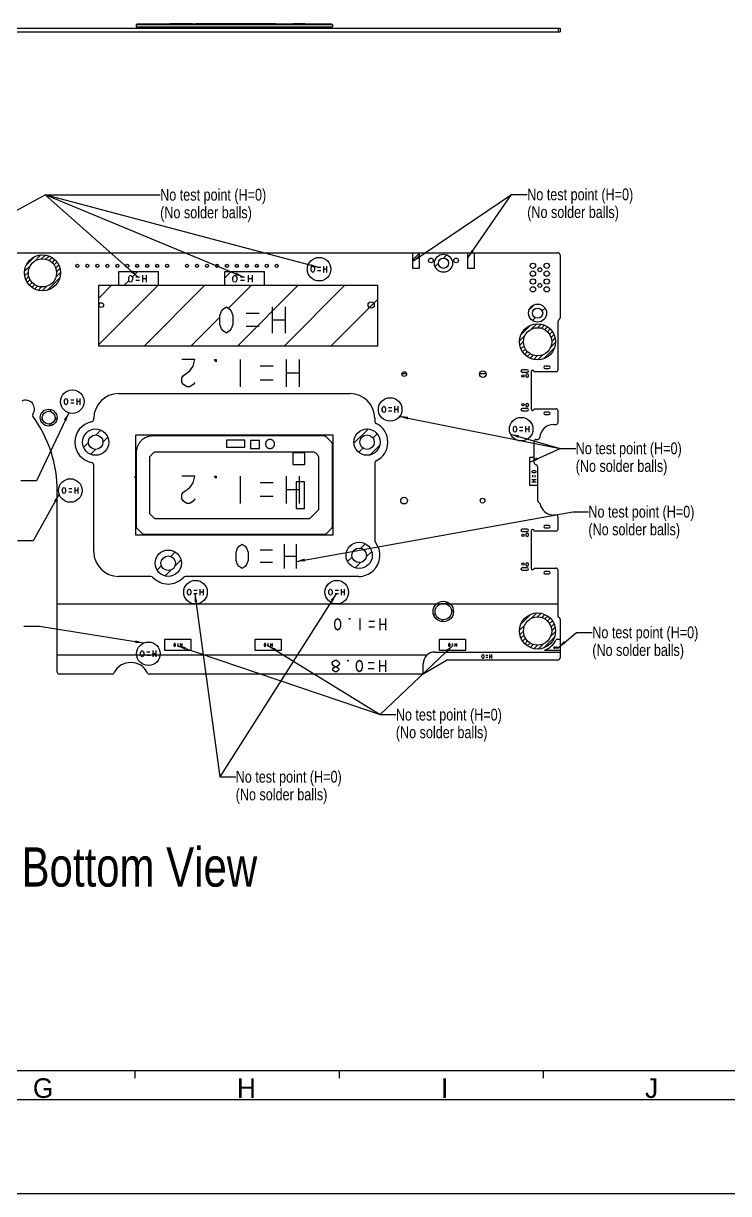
# Model space of a CAD drawing. Header units: millimetres. Extents: x 0 to 841, y 0 to 594.
# Drawn here: x 361.4 to 541.1, y 0 to 298.2 of the extents above; entities that cross this region are included whole.
import ezdxf

# ---------------------------------------------------------------- set-up
doc = ezdxf.new("R2010")
doc.units = ezdxf.units.MM
doc.header["$LTSCALE"] = 46.255
doc.layers.get('0').update_dxf_attribs({"linetype": 'CONTINUOUS'})
for name, color, linetype in [('14', 7, 'CONTINUOUS'), ('16', 7, 'CONTINUOUS'), ('18', 7, 'CONTINUOUS'), ('20', 7, 'CONTINUOUS'), ('22', 7, 'CONTINUOUS'), ('34', 7, 'CONTINUOUS'), ('ASSEM_MEM', 7, 'CONTINUOUS'), ('DETAIL', 7, 'CONTINUOUS'), ('INTFCLR_285566', 7, 'CONTINUOUS'), ('INTFCLR_292393', 7, 'CONTINUOUS'), ('INTFCLR_304526', 7, 'CONTINUOUS'), ('INTFCLR_95710', 7, 'CONTINUOUS'), ('INTFCLR_95991', 7, 'CONTINUOUS')]:
    doc.layers.add(name, color=color, linetype=linetype)
doc.styles.get("Standard").update_dxf_attribs({"font": 'txt', "width": 0.8})
doc.styles.add('TEXTSTYLE_2', font='txt')
doc.dimstyles.get("Standard").update_dxf_attribs({"dimtxt": 3, "dimasz": 2.1, "dimexe": 2, "dimexo": 1, "dimtad": 1, "dimzin": 0, "dimdsep": 46, "dimtxsty": 'STANDARD', "dimblk": '_FILLED', "dimblk1": '_FILLED', "dimblk2": '_FILLED', "dimcen": 0.09, "dimazin": 0, "dimtol": 1, "dimtp": 0.01, "dimtm": 0.01, "dimtfac": 1, "dimtofl": 0, "dimtmove": 0, "dimatfit": 3, "dimldrblk": '_FILLED', "dimfxl": 1, "dimtolj": 1, "dimtzin": 0, "dimarcsym": 0})

# ---------------------------------------------------------------- blocks, each defined once
blk = doc.blocks.new('_FILLED')
at = {"color": 0, "linetype": 'BYBLOCK'}
blk.add_solid([(0, 0), (-1, 0.17), (-1, -0.17)], dxfattribs=at)

msp = doc.modelspace()

# ---------------------------------------------------------------- linework, layer by layer
at = {"color": 4, "linetype": 'CONTINUOUS'}
for p, q in [((25.84, 31.38), (809.34, 31.38)), ((389.84, 31.38), (389.84, 29.38)), ((441.84, 31.38), (441.84, 29.38)), ((493.84, 31.38), (493.84, 29.38)), ((819.34, 23.88), (16.34, 23.88)), ((0, 0), (841, 0))]:
    msp.add_line(p, q, dxfattribs=at)
at = {"layer": '14', "color": 7, "linetype": 'CONTINUOUS'}
for p, q in [((433.09, 298.11), (430.09, 298.11)), ((433.09, 188.8), (430.09, 188.8)), ((430.09, 188.8), (430.09, 185.8)), ((433.09, 185.8), (433.09, 188.8)), ((430.09, 185.8), (433.09, 185.8))]:
    msp.add_line(p, q, dxfattribs=at)
at = {"layer": '16', "color": 7, "linetype": 'CONTINUOUS'}
msp.add_line((425.4, 298.11), (423.1, 298.11), dxfattribs=at)
for points in [[(425.4, 191.02), (425.4, 191.09), (425.39, 191.24), (425.33, 191.44), (425.23, 191.64), (425.1, 191.8), (424.95, 191.95), (424.76, 192.06), (424.57, 192.14), (424.36, 192.17), (424.15, 192.17), (423.94, 192.13), (423.74, 192.06), (423.56, 191.95), (423.4, 191.8), (423.27, 191.63), (423.18, 191.44), (423.12, 191.24), (423.1, 191.09), (423.1, 191.02)], [(423.1, 191.02), (423.1, 190.95), (423.12, 190.81), (423.18, 190.6), (423.27, 190.41), (423.4, 190.24), (423.56, 190.1), (423.74, 189.99), (423.94, 189.91), (424.15, 189.87), (424.36, 189.87), (424.57, 189.91), (424.77, 189.99), (424.95, 190.1), (425.1, 190.24), (425.23, 190.41), (425.33, 190.6), (425.39, 190.81), (425.4, 190.95), (425.4, 191.02)]]:
    msp.add_open_spline(points, degree=3, knots=[0, 0, 0, 0, 0.059415, 0.118776, 0.177893, 0.236436, 0.295325, 0.354113, 0.412707, 0.471167, 0.529603, 0.588091, 0.646516, 0.705122, 0.763805, 0.822221, 0.881327, 0.94066, 1, 1, 1, 1], dxfattribs=at)
at = {"layer": '18', "color": 7, "linetype": 'CONTINUOUS'}
for p, q in [((433.01, 298.11), (430.91, 298.11)), ((433.01, 181.34), (430.91, 181.34)), ((430.91, 181.34), (430.91, 174.59)), ((433.01, 174.59), (433.01, 181.34)), ((430.91, 174.59), (433.01, 174.59))]:
    msp.add_line(p, q, dxfattribs=at)
at = {"layer": '20', "color": 7, "linetype": 'CONTINUOUS'}
for p, q in [((417.81, 298.11), (413.21, 298.11)), ((417.81, 191.97), (413.21, 191.97)), ((413.21, 191.97), (413.21, 190.17)), ((417.81, 190.17), (417.81, 191.97)), ((413.21, 190.17), (417.81, 190.17))]:
    msp.add_line(p, q, dxfattribs=at)
at = {"layer": '22', "color": 7, "linetype": 'CONTINUOUS'}
for p, q in [((421.55, 298.11), (419.25, 298.11)), ((421.55, 191.9), (419.25, 191.9)), ((419.25, 191.9), (419.25, 189.9)), ((421.55, 189.9), (421.55, 191.9)), ((419.25, 189.9), (421.55, 189.9))]:
    msp.add_line(p, q, dxfattribs=at)
at = {"layer": '34', "color": 7, "linetype": 'CONTINUOUS'}
for p, q in [((440.15, 297.89), (390.15, 297.89)), ((438.05, 193.06), (394.4, 193.06)), ((439.93, 191.49), (438.58, 192.84)), ((440.15, 170.02), (440.15, 190.96)), ((390.15, 188.81), (390.15, 170.02)), ((393.72, 187.88), (394.83, 188.99)), ((395.01, 189.06), (434.9, 189.06)), ((393.65, 173.32), (393.65, 187.7)), ((436.65, 187.31), (436.65, 174.42)), ((394.83, 172.03), (393.72, 173.14)), ((436.58, 174.24), (434.37, 172.03)), ((434.19, 171.96), (395.01, 171.96)), ((390.37, 169.49), (391.58, 168.28)), ((392.11, 168.06), (438.19, 168.06)), ((438.72, 168.28), (439.93, 169.49))]:
    msp.add_line(p, q, dxfattribs=at)
for points, knots in [([(394.4, 193.06), (394.12, 193.06), (393.56, 193), (392.76, 192.76), (392.02, 192.36), (391.38, 191.83), (390.85, 191.19), (390.45, 190.45), (390.21, 189.65), (390.15, 189.09), (390.15, 188.81)], [0, 0, 0, 0, 0.12644, 0.25161, 0.376034, 0.500189, 0.62432, 0.748674, 0.873725, 1, 1, 1, 1]), ([(438.58, 192.84), (438.54, 192.89), (438.43, 192.97), (438.25, 193.04), (438.12, 193.06), (438.05, 193.06)], [0, 0, 0, 0, 0.333376, 0.666624, 1, 1, 1, 1]), ([(440.15, 190.96), (440.15, 191.03), (440.13, 191.16), (440.06, 191.34), (439.98, 191.45), (439.93, 191.49)], [0, 0, 0, 0, 0.333376, 0.666624, 1, 1, 1, 1]), ([(393.65, 187.7), (393.65, 187.72), (393.66, 187.77), (393.68, 187.83), (393.71, 187.86), (393.72, 187.88)], [0, 0, 0, 0, 0.333376, 0.666624, 1, 1, 1, 1]), ([(394.83, 188.99), (394.85, 189), (394.88, 189.03), (394.94, 189.05), (394.99, 189.06), (395.01, 189.06)], [0, 0, 0, 0, 0.333376, 0.666624, 1, 1, 1, 1]), ([(434.9, 189.06), (435.03, 189.06), (435.3, 189.03), (435.67, 188.9), (436, 188.69), (436.28, 188.41), (436.49, 188.08), (436.62, 187.71), (436.65, 187.44), (436.65, 187.31)], [0, 0, 0, 0, 0.145612, 0.288203, 0.429538, 0.57051, 0.711838, 0.854412, 1, 1, 1, 1]), ([(393.72, 173.14), (393.71, 173.16), (393.68, 173.19), (393.66, 173.25), (393.65, 173.29), (393.65, 173.32)], [0, 0, 0, 0, 0.333376, 0.666624, 1, 1, 1, 1]), ([(436.65, 174.42), (436.65, 174.39), (436.64, 174.35), (436.62, 174.29), (436.59, 174.26), (436.58, 174.24)], [0, 0, 0, 0, 0.333376, 0.666624, 1, 1, 1, 1]), ([(390.15, 170.02), (390.15, 169.95), (390.17, 169.82), (390.24, 169.64), (390.32, 169.53), (390.37, 169.49)], [0, 0, 0, 0, 0.333376, 0.666624, 1, 1, 1, 1]), ([(395.01, 171.96), (394.99, 171.96), (394.94, 171.97), (394.88, 171.99), (394.85, 172.02), (394.83, 172.03)], [0, 0, 0, 0, 0.333376, 0.666624, 1, 1, 1, 1]), ([(434.37, 172.03), (434.35, 172.02), (434.32, 171.99), (434.26, 171.97), (434.22, 171.96), (434.19, 171.96)], [0, 0, 0, 0, 0.333376, 0.666624, 1, 1, 1, 1]), ([(439.93, 169.49), (439.98, 169.53), (440.06, 169.64), (440.13, 169.82), (440.15, 169.95), (440.15, 170.02)], [0, 0, 0, 0, 0.333376, 0.666624, 1, 1, 1, 1]), ([(391.58, 168.28), (391.62, 168.23), (391.73, 168.15), (391.91, 168.08), (392.04, 168.06), (392.11, 168.06)], [0, 0, 0, 0, 0.333376, 0.666624, 1, 1, 1, 1]), ([(438.19, 168.06), (438.26, 168.06), (438.39, 168.08), (438.57, 168.15), (438.68, 168.23), (438.72, 168.28)], [0, 0, 0, 0, 0.333376, 0.666624, 1, 1, 1, 1])]:
    msp.add_open_spline(points, degree=3, knots=knots, dxfattribs=at)
at = {"layer": 'ASSEM_MEM', "color": 7, "linetype": 'CONTINUOUS'}
for p, q in [((336.77, 296.01), (460.67, 296.01)), ((359.62, 297.01), (370.27, 297.01)), ((390.51, 297.3), (390.51, 297.01)), ((391.09, 297.3), (391.09, 297.01)), ((439.21, 297.3), (439.21, 297.01)), ((439.27, 297.01), (456.47, 297.01)), ((439.79, 297.3), (439.79, 297.01)), ((462.27, 296.01), (474.67, 296.01)), ((476.27, 296.01), (498.17, 296.01)), ((480.47, 297.01), (486.07, 297.01)), ((498.17, 297.01), (498.17, 296.01)), ((336.77, 239.73), (460.67, 239.73)), ((462.27, 239.73), (474.67, 239.73)), ((476.27, 239.73), (497.67, 239.73)), ((498.17, 239.23), (498.17, 223.2)), ((497.67, 209.92), (497.67, 222.33)), ((489.82, 209.92), (488.52, 209.92)), ((488.52, 209.32), (489.82, 209.32)), ((490.77, 209.42), (490.77, 199.98)), ((497.17, 209.42), (491.57, 209.42)), ((495.32, 210.85), (494.32, 210.85)), ((494.32, 210.25), (495.32, 210.25)), ((489.47, 208.52), (489.47, 208.42)), ((490.17, 208.42), (490.17, 208.52)), ((489.82, 200.07), (488.52, 200.07)), ((489.47, 200.97), (489.47, 200.87)), ((490.17, 200.87), (490.17, 200.97)), ((491.57, 199.98), (497.17, 199.98)), ((488.52, 199.47), (489.82, 199.47)), ((495.32, 199.15), (494.32, 199.15)), ((494.32, 198.55), (495.32, 198.55)), ((497.67, 196.5), (497.67, 199.48)), ((496.51, 196), (497.17, 196)), ((491.6, 187.57), (491.6, 191.7)), ((492.1, 192.2), (492.51, 192.2)), ((492.5, 176.54), (492.5, 180.4)), ((370.04, 150.21), (370.04, 178.9)), ((495.32, 170.25), (494.32, 170.25)), ((497.17, 172.9), (496.51, 172.9)), ((497.67, 169.32), (497.67, 172.4)), ((489.82, 169.32), (488.52, 169.32)), ((488.52, 168.72), (489.82, 168.72)), ((489.47, 167.92), (489.47, 167.82)), ((490.17, 167.82), (490.17, 167.92)), ((490.77, 168.82), (490.77, 159.38)), ((497.17, 168.82), (491.57, 168.82)), ((494.32, 169.65), (495.32, 169.65)), ((489.82, 159.47), (488.52, 159.47)), ((488.52, 158.87), (489.82, 158.87)), ((489.47, 160.37), (489.47, 160.27)), ((490.17, 160.27), (490.17, 160.37)), ((491.57, 159.38), (497.17, 159.38)), ((495.32, 158.55), (494.32, 158.55)), ((497.67, 150.21), (497.67, 158.88)), ((494.32, 157.95), (495.32, 157.95))]:
    msp.add_line(p, q, dxfattribs=at)
at = {"layer": 'ASSEM_MEM', "color": 4, "linetype": 'CONTINUOUS'}
for p, q in [((370.27, 297.01), (439.27, 297.01)), ((456.47, 297.01), (480.47, 297.01)), ((460.67, 296.01), (462.27, 296.01)), ((474.67, 296.01), (476.27, 296.01)), ((486.07, 297.01), (498.17, 297.01)), ((460.67, 239.73), (462.27, 239.73)), ((460.67, 235.73), (460.67, 239.73)), ((462.27, 239.73), (462.27, 235.73)), ((474.67, 239.73), (476.27, 239.73)), ((474.67, 235.73), (474.67, 239.73)), ((476.27, 239.73), (476.27, 235.73)), ((462.27, 235.73), (460.67, 235.73)), ((476.27, 235.73), (474.67, 235.73)), ((385.77, 231.47), (385.77, 234.97)), ((385.77, 234.97), (395.77, 234.97)), ((395.77, 234.97), (395.77, 231.47)), ((412.77, 231.47), (412.77, 234.97)), ((412.77, 234.97), (422.77, 234.97)), ((422.77, 234.97), (422.77, 231.47)), ((380.63, 215.97), (380.63, 231.47)), ((380.63, 231.47), (451.63, 231.47)), ((451.63, 231.47), (451.63, 215.97)), ((451.63, 215.97), (380.63, 215.97)), ((457.91, 208.99), (459.04, 208.99)), ((477.63, 208.99), (479.33, 208.99)), ((385.65, 203.86), (444.65, 203.86)), ((379.35, 197.37), (379.35, 197.56)), ((450.95, 197.56), (450.95, 196.86)), ((389.95, 193.26), (389.95, 167.86)), ((440.35, 193.26), (389.95, 193.26)), ((440.35, 167.86), (440.35, 193.26)), ((379.35, 163.56), (379.35, 185.6)), ((450.95, 186.12), (450.95, 166.41)), ((491.6, 187.57), (490.47, 187.57)), ((490.47, 180.4), (490.47, 187.57)), ((491.6, 186.2), (491.6, 187.57)), ((492.5, 180.4), (492.5, 185.2)), ((389.77, 182.51), (389.77, 182.61)), ((389.77, 182.56), (389.82, 182.56)), ((492.5, 180.4), (490.47, 180.4)), ((389.95, 167.86), (440.35, 167.86)), ((393.92, 157.26), (385.65, 157.26)), ((446.89, 157.26), (402.72, 157.26)), ((497.67, 150.21), (370.04, 150.21)), ((370.04, 132.88), (370.04, 150.21)), ((497.67, 146.9), (497.67, 150.21)), ((498.17, 146.4), (498.17, 136.5)), ((404.17, 141.16), (397.37, 141.16)), ((397.37, 141.16), (397.37, 138.46)), ((404.17, 138.46), (404.17, 141.16)), ((427.17, 141.16), (420.37, 141.16)), ((420.37, 141.16), (420.37, 138.46)), ((427.17, 138.46), (427.17, 141.16)), ((474.17, 141.16), (467.37, 141.16)), ((467.37, 141.16), (467.37, 138.46)), ((474.17, 138.46), (474.17, 141.16)), ((498.17, 141.16), (497.16, 141.16)), ((370.04, 137.3), (464.34, 137.3)), ((397.37, 138.46), (404.17, 138.46)), ((420.37, 138.46), (427.17, 138.46)), ((466.27, 138), (498.17, 138)), ((467.37, 138.46), (474.17, 138.46)), ((494.19, 138.46), (498.17, 138.46)), ((463.27, 132.44), (469.25, 135.93)), ((463.27, 132.44), (463.27, 135)), ((469.51, 136), (497.67, 136)), ((384.03, 132.38), (370.54, 132.38)), ((463.04, 132.38), (393.51, 132.38))]:
    msp.add_line(p, q, dxfattribs=at)
at = {"layer": 'ASSEM_MEM', "color": 9, "linetype": 'CONTINUOUS'}
msp.add_line((497.67, 297.01), (497.67, 296.01), dxfattribs=at)
at = {"layer": 'ASSEM_MEM', "color": 2, "linetype": 'CONTINUOUS'}
for p, q in [((362.17, 236.7), (364.2, 238.73)), ((364.28, 237.63), (365.86, 239.21)), ((366.06, 238.22), (367.01, 239.17)), ((367.15, 238.12), (367.94, 238.91)), ((460.67, 237.97), (462.27, 239.57)), ((468.47, 238.38), (469.31, 239.22)), ((361.69, 235.04), (363.27, 236.62)), ((368, 237.79), (368.73, 238.51)), ((368.7, 237.29), (369.4, 238)), ((369.25, 236.65), (369.97, 237.37)), ((369.65, 235.87), (370.41, 236.63)), ((369.86, 234.89), (370.73, 235.76)), ((466.33, 236.24), (467.17, 237.08)), ((361.73, 233.89), (362.68, 234.84)), ((361.99, 232.96), (362.78, 233.75)), ((362.39, 232.17), (363.11, 232.9)), ((367.57, 230.22), (370.68, 233.33)), ((369.7, 233.54), (370.87, 234.71)), ((387.09, 231.47), (388.32, 232.7)), ((389.13, 233.51), (390.59, 234.97)), ((412.77, 233.36), (414.38, 234.97)), ((362.9, 231.5), (363.61, 232.2)), ((363.53, 230.93), (364.25, 231.65)), ((364.27, 230.49), (365.03, 231.25)), ((365.14, 230.17), (366.01, 231.04)), ((366.19, 230.03), (367.36, 231.2)), ((380.63, 228.22), (383.88, 231.47)), ((380.63, 216.33), (395.77, 231.47)), ((392.16, 215.97), (407.66, 231.47)), ((413.69, 225.6), (419.56, 231.47)), ((415.95, 215.97), (431.45, 231.47)), ((427.84, 215.97), (443.34, 231.47)), ((439.74, 215.97), (451.63, 227.86)), ((490.31, 225.21), (491.6, 226.5)), ((493.61, 224.94), (494.34, 225.67)), ((404.06, 215.97), (411.46, 223.37)), ((488.21, 218.83), (490.68, 221.3)), ((490.84, 220.28), (492.22, 221.65)), ((491.14, 222.47), (491.87, 223.2)), ((492.41, 220.66), (493.33, 221.58)), ((493.46, 220.52), (494.24, 221.3)), ((494.29, 220.16), (495.01, 220.88)), ((487.86, 217.29), (489.23, 218.67)), ((494.96, 219.64), (495.67, 220.35)), ((495.49, 218.98), (496.21, 219.7)), ((495.87, 218.18), (496.65, 218.95)), ((496.05, 217.16), (496.94, 218.05)), ((487.93, 216.18), (488.85, 217.1)), ((488.21, 215.27), (488.99, 216.05)), ((488.63, 214.5), (489.35, 215.22)), ((493.99, 212.73), (496.78, 215.52)), ((495.79, 215.71), (497.05, 216.97)), ((489.16, 213.84), (489.87, 214.55)), ((489.8, 213.3), (490.53, 214.02)), ((490.56, 212.86), (491.33, 213.64)), ((491.46, 212.57), (492.35, 213.46)), ((492.54, 212.46), (493.8, 213.72)), ((365.8, 197.04), (366.21, 197.45)), ((368.12, 199.36), (368.53, 199.77)), ((369.31, 196.98), (369.99, 197.66)), ((367.91, 195.58), (368.59, 196.26)), ((379.94, 193.34), (381.16, 194.56)), ((445.64, 191.24), (449.23, 194.83)), ((376.75, 190.15), (377.97, 191.37)), ((381.67, 191.5), (382.92, 192.75)), ((450.5, 192.54), (451.57, 193.61)), ((378.56, 188.39), (379.81, 189.64)), ((446.86, 188.9), (447.93, 189.97)), ((449.77, 188.23), (452.24, 190.7)), ((447.39, 164.44), (448.54, 165.6)), ((395.65, 162.66), (396.3, 163.31)), ((398.94, 162.38), (400.06, 163.5)), ((400.01, 159.88), (401.57, 161.45)), ((444.02, 161.08), (445.18, 162.23)), ((448.8, 162.29), (450.17, 163.66)), ((395.46, 158.9), (396.58, 160.02)), ((397.51, 157.39), (399.08, 158.95)), ((445.96, 159.45), (447.33, 160.82)), ((468.98, 150.35), (469.37, 150.75)), ((466, 147.38), (466.4, 147.77)), ((467.96, 145.77), (468.42, 146.23)), ((470.52, 148.33), (470.98, 148.79)), ((488.18, 145.07), (490.74, 147.63)), ((490.92, 146.62), (492.26, 147.96)), ((492.45, 146.96), (493.36, 147.87)), ((493.49, 146.81), (494.27, 147.59)), ((494.31, 146.44), (495.03, 147.16)), ((494.98, 145.92), (495.69, 146.63)), ((487.85, 143.55), (489.19, 144.89)), ((487.94, 142.45), (488.85, 143.36)), ((495.51, 145.26), (496.23, 145.98)), ((495.76, 141.94), (497.05, 143.23)), ((495.88, 144.45), (496.66, 145.22)), ((496.05, 143.42), (496.95, 144.32)), ((488.22, 141.54), (489, 142.32)), ((488.64, 140.78), (489.37, 141.5)), ((489.18, 140.12), (489.89, 140.83)), ((489.83, 139.58), (490.55, 140.3)), ((494.05, 139.05), (496.76, 141.76)), ((490.59, 139.15), (491.36, 139.93)), ((491.49, 138.86), (492.39, 139.76)), ((492.58, 138.76), (493.87, 140.05))]:
    msp.add_line(p, q, dxfattribs=at)
at = {"layer": 'ASSEM_MEM', "color": 40, "linetype": 'CONTINUOUS'}
for p, q in [((434.77, 235.83), (434.87, 236.09)), ((434.77, 235.29), (434.77, 235.83)), ((434.87, 236.09), (434.97, 236.23)), ((434.97, 236.23), (435.17, 236.36)), ((435.17, 236.36), (435.37, 236.23)), ((435.37, 236.23), (435.47, 236.09)), ((435.47, 236.09), (435.57, 235.83)), ((435.57, 235.83), (435.57, 235.29)), ((437.17, 235.96), (436.37, 235.96)), ((437.97, 234.76), (437.97, 236.36)), ((438.77, 234.76), (438.77, 236.36)), ((388.27, 233.42), (388.38, 233.72)), ((388.27, 232.82), (388.27, 233.42)), ((388.38, 232.52), (388.27, 232.82)), ((388.38, 233.72), (388.5, 233.87)), ((388.5, 233.87), (388.72, 234.02)), ((388.72, 234.02), (388.95, 233.87)), ((388.95, 233.87), (389.06, 233.72)), ((389.06, 233.72), (389.17, 233.42)), ((389.17, 232.82), (389.06, 232.52)), ((389.17, 233.42), (389.17, 232.82)), ((390.97, 233.57), (390.07, 233.57)), ((390.97, 232.67), (390.07, 232.67)), ((391.87, 232.22), (391.87, 234.02)), ((392.77, 233.12), (391.87, 233.12)), ((392.77, 232.22), (392.77, 234.02)), ((414.77, 233.42), (414.9, 233.72)), ((414.77, 232.82), (414.77, 233.42)), ((414.9, 232.52), (414.77, 232.82)), ((414.9, 233.72), (415.02, 233.87)), ((415.02, 233.87), (415.27, 234.02)), ((415.27, 234.02), (415.52, 233.87)), ((415.52, 233.87), (415.65, 233.72)), ((415.65, 233.72), (415.77, 233.42)), ((415.77, 232.82), (415.65, 232.52)), ((415.77, 233.42), (415.77, 232.82)), ((417.77, 233.57), (416.77, 233.57)), ((417.77, 232.67), (416.77, 232.67)), ((418.77, 232.22), (418.77, 234.02)), ((419.77, 233.12), (418.77, 233.12)), ((419.77, 232.22), (419.77, 234.02)), ((434.87, 235.03), (434.77, 235.29)), ((434.97, 234.89), (434.87, 235.03)), ((435.17, 234.76), (434.97, 234.89)), ((435.37, 234.89), (435.17, 234.76)), ((435.47, 235.03), (435.37, 234.89)), ((435.57, 235.29), (435.47, 235.03)), ((437.17, 235.16), (436.37, 235.16)), ((438.77, 235.56), (437.97, 235.56)), ((388.5, 232.37), (388.38, 232.52)), ((388.72, 232.22), (388.5, 232.37)), ((388.95, 232.37), (388.72, 232.22)), ((389.06, 232.52), (388.95, 232.37)), ((415.02, 232.37), (414.9, 232.52)), ((415.27, 232.22), (415.02, 232.37)), ((415.52, 232.37), (415.27, 232.22)), ((415.65, 232.52), (415.52, 232.37)), ((411.46, 223.73), (411.87, 224.85)), ((411.46, 221.5), (411.46, 223.73)), ((411.87, 224.85), (412.29, 225.41)), ((412.29, 225.41), (413.13, 225.97)), ((413.13, 225.97), (413.97, 225.41)), ((413.97, 225.41), (414.39, 224.85)), ((414.39, 224.85), (414.81, 223.73)), ((414.81, 223.73), (414.81, 221.5)), ((421.52, 224.29), (418.17, 224.29)), ((424.88, 219.26), (424.88, 225.97)), ((428.23, 219.26), (428.23, 225.97)), ((411.87, 220.38), (411.46, 221.5)), ((414.81, 221.5), (414.39, 220.38)), ((421.52, 220.94), (418.17, 220.94)), ((428.23, 222.61), (424.88, 222.61)), ((412.29, 219.82), (411.87, 220.38)), ((413.13, 219.26), (412.29, 219.82)), ((413.97, 219.82), (413.13, 219.26)), ((414.39, 220.38), (413.97, 219.82)), ((405.1, 212.56), (401.77, 212.56)), ((404.69, 210.81), (405.1, 212.56)), ((410.1, 212.56), (410.52, 212.56)), ((410.52, 211.98), (410.1, 212.56)), ((410.52, 212.56), (410.52, 211.98)), ((416.77, 205.56), (416.77, 212.56)), ((428.44, 205.56), (428.44, 212.56)), ((431.77, 205.56), (431.77, 212.56)), ((402.19, 208.48), (403.85, 209.64)), ((403.85, 209.64), (404.69, 210.81)), ((425.1, 210.81), (421.77, 210.81)), ((431.77, 209.06), (428.44, 209.06)), ((401.77, 207.89), (402.19, 208.48)), ((401.77, 206.73), (401.77, 207.89)), ((402.19, 206.14), (401.77, 206.73)), ((403.02, 205.56), (402.19, 206.14)), ((404.69, 206.14), (403.85, 205.56)), ((405.1, 206.73), (404.69, 206.14)), ((425.1, 207.31), (421.77, 207.31)), ((403.85, 205.56), (403.02, 205.56)), ((371.88, 202.09), (371.98, 202.35)), ((371.88, 201.55), (371.88, 202.09)), ((371.98, 201.29), (371.88, 201.55)), ((371.98, 202.35), (372.08, 202.49)), ((372.08, 201.15), (371.98, 201.29)), ((372.08, 202.49), (372.28, 202.62)), ((372.28, 201.02), (372.08, 201.15)), ((372.28, 202.62), (372.48, 202.49)), ((372.48, 201.15), (372.28, 201.02)), ((372.48, 202.49), (372.58, 202.35)), ((372.58, 201.29), (372.48, 201.15)), ((372.58, 202.35), (372.68, 202.09)), ((372.68, 201.55), (372.58, 201.29)), ((372.68, 202.09), (372.68, 201.55)), ((374.28, 202.22), (373.48, 202.22)), ((374.28, 201.42), (373.48, 201.42)), ((375.08, 201.02), (375.08, 202.62)), ((375.88, 201.82), (375.08, 201.82)), ((375.88, 201.02), (375.88, 202.62)), ((452.88, 200.09), (452.98, 200.35)), ((452.88, 199.55), (452.88, 200.09)), ((452.98, 200.35), (453.08, 200.49)), ((453.08, 200.49), (453.28, 200.62)), ((453.28, 200.62), (453.48, 200.49)), ((453.48, 200.49), (453.58, 200.35)), ((453.58, 200.35), (453.68, 200.09)), ((453.68, 200.09), (453.68, 199.55)), ((455.28, 200.22), (454.48, 200.22)), ((456.08, 199.02), (456.08, 200.62)), ((456.88, 199.82), (456.08, 199.82)), ((456.88, 199.02), (456.88, 200.62)), ((452.98, 199.29), (452.88, 199.55)), ((453.08, 199.15), (452.98, 199.29)), ((453.28, 199.02), (453.08, 199.15)), ((453.48, 199.15), (453.28, 199.02)), ((453.58, 199.29), (453.48, 199.15)), ((453.68, 199.55), (453.58, 199.29)), ((455.28, 199.42), (454.48, 199.42)), ((486.27, 195.07), (486.37, 195.33)), ((486.27, 194.53), (486.27, 195.07)), ((486.37, 194.27), (486.27, 194.53)), ((486.37, 195.33), (486.47, 195.47)), ((486.47, 194.13), (486.37, 194.27)), ((486.47, 195.47), (486.67, 195.6)), ((486.67, 194), (486.47, 194.13)), ((486.67, 195.6), (486.87, 195.47)), ((486.87, 194.13), (486.67, 194)), ((486.87, 195.47), (486.97, 195.33)), ((486.97, 194.27), (486.87, 194.13)), ((486.97, 195.33), (487.07, 195.07)), ((487.07, 194.53), (486.97, 194.27)), ((487.07, 195.07), (487.07, 194.53)), ((488.67, 195.2), (487.87, 195.2)), ((488.67, 194.4), (487.87, 194.4)), ((489.47, 194), (489.47, 195.6)), ((490.27, 194.8), (489.47, 194.8)), ((490.27, 194), (490.27, 195.6)), ((405.1, 182.86), (401.77, 182.86)), ((404.69, 181.11), (405.1, 182.86)), ((410.1, 182.86), (410.52, 182.86)), ((410.52, 182.28), (410.1, 182.86)), ((410.52, 182.86), (410.52, 182.28)), ((416.77, 175.86), (416.77, 182.86)), ((428.44, 175.86), (428.44, 182.86)), ((431.77, 175.86), (431.77, 182.86)), ((490.96, 183.96), (491.06, 184.11)), ((491.06, 183.82), (490.96, 183.96)), ((490.96, 181.97), (492.1, 181.97)), ((491.06, 184.11), (491.15, 184.18)), ((491.15, 183.75), (491.06, 183.82)), ((491.15, 184.18), (491.34, 184.25)), ((491.34, 183.68), (491.15, 183.75)), ((491.25, 182.54), (491.25, 183.11)), ((491.34, 184.25), (491.72, 184.25)), ((491.72, 183.68), (491.34, 183.68)), ((491.53, 181.4), (491.53, 181.97)), ((491.72, 184.25), (491.91, 184.18)), ((491.91, 183.75), (491.72, 183.68)), ((491.82, 182.54), (491.82, 183.11)), ((491.91, 184.18), (492.01, 184.11)), ((492.01, 183.82), (491.91, 183.75)), ((492.01, 184.11), (492.1, 183.96)), ((492.1, 183.96), (492.01, 183.82)), ((371.37, 179.43), (371.47, 179.69)), ((371.37, 178.89), (371.37, 179.43)), ((371.47, 179.69), (371.57, 179.83)), ((371.57, 179.83), (371.77, 179.96)), ((371.77, 179.96), (371.97, 179.83)), ((371.97, 179.83), (372.07, 179.69)), ((372.07, 179.69), (372.17, 179.43)), ((372.17, 179.43), (372.17, 178.89)), ((373.77, 179.56), (372.97, 179.56)), ((374.57, 178.36), (374.57, 179.96)), ((375.37, 179.16), (374.57, 179.16)), ((375.37, 178.36), (375.37, 179.96)), ((402.19, 178.78), (403.85, 179.94)), ((403.85, 179.94), (404.69, 181.11)), ((425.1, 181.11), (421.77, 181.11)), ((431.77, 179.36), (428.44, 179.36)), ((490.96, 181.4), (492.1, 181.4)), ((371.47, 178.63), (371.37, 178.89)), ((371.57, 178.49), (371.47, 178.63)), ((371.77, 178.36), (371.57, 178.49)), ((371.97, 178.49), (371.77, 178.36)), ((372.07, 178.63), (371.97, 178.49)), ((372.17, 178.89), (372.07, 178.63)), ((373.77, 178.76), (372.97, 178.76)), ((401.77, 178.19), (402.19, 178.78)), ((401.77, 177.03), (401.77, 178.19)), ((402.19, 176.44), (401.77, 177.03)), ((403.02, 175.86), (402.19, 176.44)), ((404.69, 176.44), (403.85, 175.86)), ((405.1, 177.03), (404.69, 176.44)), ((425.1, 177.61), (421.77, 177.61)), ((403.85, 175.86), (403.02, 175.86)), ((415.6, 163.41), (415.98, 164.44)), ((415.98, 164.44), (416.37, 164.95)), ((416.37, 164.95), (417.14, 165.46)), ((417.14, 165.46), (417.91, 164.95)), ((417.91, 164.95), (418.3, 164.44)), ((418.3, 164.44), (418.68, 163.41)), ((427.94, 159.29), (427.94, 165.46)), ((431.03, 159.29), (431.03, 165.46)), ((415.6, 161.35), (415.6, 163.41)), ((415.98, 160.32), (415.6, 161.35)), ((418.68, 161.35), (418.3, 160.32)), ((418.68, 163.41), (418.68, 161.35)), ((424.85, 163.92), (421.77, 163.92)), ((431.03, 162.38), (427.94, 162.38)), ((416.37, 159.81), (415.98, 160.32)), ((417.14, 159.29), (416.37, 159.81)), ((417.91, 159.81), (417.14, 159.29)), ((418.3, 160.32), (417.91, 159.81)), ((424.85, 160.84), (421.77, 160.84)), ((403.27, 153.53), (403.37, 153.79)), ((403.27, 152.99), (403.27, 153.53)), ((403.37, 152.73), (403.27, 152.99)), ((403.37, 153.79), (403.47, 153.93)), ((403.47, 152.59), (403.37, 152.73)), ((403.47, 153.93), (403.67, 154.06)), ((403.67, 152.46), (403.47, 152.59)), ((403.67, 154.06), (403.87, 153.93)), ((403.87, 152.59), (403.67, 152.46)), ((403.87, 153.93), (403.97, 153.79)), ((403.97, 152.73), (403.87, 152.59)), ((403.97, 153.79), (404.07, 153.53)), ((404.07, 152.99), (403.97, 152.73)), ((404.07, 153.53), (404.07, 152.99)), ((405.67, 153.66), (404.87, 153.66)), ((405.67, 152.86), (404.87, 152.86)), ((406.47, 152.46), (406.47, 154.06)), ((407.27, 153.26), (406.47, 153.26)), ((407.27, 152.46), (407.27, 154.06)), ((439.27, 153.53), (439.37, 153.79)), ((439.27, 152.99), (439.27, 153.53)), ((439.37, 152.73), (439.27, 152.99)), ((439.37, 153.79), (439.47, 153.93)), ((439.47, 152.59), (439.37, 152.73)), ((439.47, 153.93), (439.67, 154.06)), ((439.67, 152.46), (439.47, 152.59)), ((439.67, 154.06), (439.87, 153.93)), ((439.87, 152.59), (439.67, 152.46)), ((439.87, 153.93), (439.97, 153.79)), ((439.97, 152.73), (439.87, 152.59)), ((439.97, 153.79), (440.07, 153.53)), ((440.07, 152.99), (439.97, 152.73)), ((440.07, 153.53), (440.07, 152.99)), ((441.67, 153.66), (440.87, 153.66)), ((441.67, 152.86), (440.87, 152.86)), ((442.47, 152.46), (442.47, 154.06)), ((443.27, 153.26), (442.47, 153.26)), ((443.27, 152.46), (443.27, 154.06)), ((440.95, 146.06), (441.13, 146.31)), ((441.13, 146.31), (441.49, 146.56)), ((441.49, 146.56), (441.85, 146.31)), ((441.85, 146.31), (442.03, 146.06)), ((444.38, 146.56), (444.56, 146.56)), ((444.56, 146.31), (444.38, 146.56)), ((444.56, 146.56), (444.56, 146.31)), ((447.27, 143.56), (447.27, 146.56)), ((452.33, 143.56), (452.33, 146.56)), ((453.77, 143.56), (453.77, 146.56)), ((440.77, 145.56), (440.95, 146.06)), ((440.77, 144.56), (440.77, 145.56)), ((440.95, 144.06), (440.77, 144.56)), ((441.13, 143.81), (440.95, 144.06)), ((441.49, 143.56), (441.13, 143.81)), ((441.85, 143.81), (441.49, 143.56)), ((442.03, 144.06), (441.85, 143.81)), ((442.03, 146.06), (442.21, 145.56)), ((442.21, 144.56), (442.03, 144.06)), ((442.21, 145.56), (442.21, 144.56)), ((450.88, 145.81), (449.44, 145.81)), ((450.88, 144.31), (449.44, 144.31)), ((453.77, 145.06), (452.33, 145.06)), ((399.97, 140.21), (399.87, 140.14)), ((400.07, 140.14), (399.97, 140.21)), ((401.37, 140.21), (401.37, 139.41)), ((401.77, 140.21), (401.77, 139.41)), ((422.97, 140.21), (422.87, 140.14)), ((423.07, 140.14), (422.97, 140.21)), ((424.37, 140.21), (424.37, 139.41)), ((424.77, 140.21), (424.77, 139.41)), ((469.97, 140.21), (469.87, 140.14)), ((470.07, 140.14), (469.97, 140.21)), ((471.37, 140.21), (471.37, 139.41)), ((471.77, 140.21), (471.77, 139.41)), ((391.27, 137.83), (391.37, 138.09)), ((391.27, 137.29), (391.27, 137.83)), ((391.37, 137.03), (391.27, 137.29)), ((391.37, 138.09), (391.47, 138.23)), ((391.47, 138.23), (391.67, 138.36)), ((391.67, 138.36), (391.87, 138.23)), ((391.87, 138.23), (391.97, 138.09)), ((391.97, 138.09), (392.07, 137.83)), ((392.07, 137.29), (391.97, 137.03)), ((392.07, 137.83), (392.07, 137.29)), ((393.67, 137.96), (392.87, 137.96)), ((394.47, 136.76), (394.47, 138.36)), ((395.27, 137.56), (394.47, 137.56)), ((395.27, 136.76), (395.27, 138.36)), ((399.82, 140.08), (399.77, 139.94)), ((399.77, 139.94), (399.77, 139.68)), ((399.77, 139.68), (399.82, 139.54)), ((399.87, 140.14), (399.82, 140.08)), ((399.82, 139.54), (399.87, 139.48)), ((399.87, 139.48), (399.97, 139.41)), ((399.97, 139.41), (400.07, 139.48)), ((400.12, 140.08), (400.07, 140.14)), ((400.07, 139.48), (400.12, 139.54)), ((400.17, 139.94), (400.12, 140.08)), ((400.12, 139.54), (400.17, 139.68)), ((400.17, 139.68), (400.17, 139.94)), ((400.97, 140.01), (400.57, 140.01)), ((400.97, 139.61), (400.57, 139.61)), ((401.77, 139.81), (401.37, 139.81)), ((422.82, 140.08), (422.77, 139.94)), ((422.77, 139.94), (422.77, 139.68)), ((422.77, 139.68), (422.82, 139.54)), ((422.87, 140.14), (422.82, 140.08)), ((422.82, 139.54), (422.87, 139.48)), ((422.87, 139.48), (422.97, 139.41)), ((422.97, 139.41), (423.07, 139.48)), ((423.12, 140.08), (423.07, 140.14)), ((423.07, 139.48), (423.12, 139.54)), ((423.17, 139.94), (423.12, 140.08)), ((423.12, 139.54), (423.17, 139.68)), ((423.17, 139.68), (423.17, 139.94)), ((423.97, 140.01), (423.57, 140.01)), ((423.97, 139.61), (423.57, 139.61)), ((424.77, 139.81), (424.37, 139.81)), ((469.82, 140.08), (469.77, 139.94)), ((469.77, 139.94), (469.77, 139.68)), ((469.77, 139.68), (469.82, 139.54)), ((469.87, 140.14), (469.82, 140.08)), ((469.82, 139.54), (469.87, 139.48)), ((469.87, 139.48), (469.97, 139.41)), ((469.97, 139.41), (470.07, 139.48)), ((470.12, 140.08), (470.07, 140.14)), ((470.07, 139.48), (470.12, 139.54)), ((470.17, 139.94), (470.12, 140.08)), ((470.12, 139.54), (470.17, 139.68)), ((470.17, 139.68), (470.17, 139.94)), ((470.97, 140.01), (470.57, 140.01)), ((470.97, 139.61), (470.57, 139.61)), ((471.77, 139.81), (471.37, 139.81)), ((478.26, 137.04), (478.33, 137.2)), ((478.33, 137.2), (478.39, 137.29)), ((478.39, 137.29), (478.51, 137.37)), ((478.51, 137.37), (478.64, 137.29)), ((478.64, 137.29), (478.7, 137.2)), ((478.7, 137.2), (478.76, 137.04)), ((480.26, 136.37), (480.26, 137.37)), ((480.76, 136.37), (480.76, 137.37)), ((496.63, 139.19), (496.66, 139.26)), ((496.63, 139.04), (496.63, 139.19)), ((496.66, 138.96), (496.63, 139.04)), ((496.66, 139.26), (496.69, 139.3)), ((496.69, 138.93), (496.66, 138.96)), ((496.69, 139.3), (496.75, 139.34)), ((496.75, 138.89), (496.69, 138.93)), ((496.75, 139.34), (496.8, 139.3)), ((496.8, 138.93), (496.75, 138.89)), ((496.8, 139.3), (496.83, 139.26)), ((496.83, 138.96), (496.8, 138.93)), ((496.83, 139.26), (496.86, 139.19)), ((496.86, 139.04), (496.83, 138.96)), ((496.86, 139.19), (496.86, 139.04)), ((497.31, 139.23), (497.08, 139.23)), ((497.31, 139), (497.08, 139)), ((497.53, 138.89), (497.53, 139.34)), ((497.76, 139.11), (497.53, 139.11)), ((497.76, 138.89), (497.76, 139.34)), ((391.47, 136.89), (391.37, 137.03)), ((391.67, 136.76), (391.47, 136.89)), ((391.87, 136.89), (391.67, 136.76)), ((391.97, 137.03), (391.87, 136.89)), ((393.67, 137.16), (392.87, 137.16)), ((440.08, 135.21), (440.46, 135.71)), ((440.08, 134.96), (440.08, 135.21)), ((440.46, 134.46), (440.08, 134.96)), ((440.46, 135.71), (440.83, 135.96)), ((440.83, 134.21), (440.46, 134.46)), ((440.46, 133.96), (440.83, 134.21)), ((440.83, 135.96), (441.21, 135.96)), ((441.21, 134.21), (440.83, 134.21)), ((441.21, 135.96), (441.58, 135.71)), ((441.58, 134.46), (441.21, 134.21)), ((441.21, 134.21), (441.58, 133.96)), ((441.58, 135.71), (441.96, 135.21)), ((441.96, 134.96), (441.58, 134.46)), ((441.96, 135.21), (441.96, 134.96)), ((444.02, 135.96), (444.21, 135.96)), ((444.21, 135.71), (444.02, 135.96)), ((444.21, 135.96), (444.21, 135.71)), ((446.27, 134.96), (446.46, 135.46)), ((446.27, 133.96), (446.27, 134.96)), ((446.46, 135.46), (446.65, 135.71)), ((446.65, 135.71), (447.02, 135.96)), ((447.02, 135.96), (447.4, 135.71)), ((447.4, 135.71), (447.58, 135.46)), ((447.58, 135.46), (447.77, 134.96)), ((447.77, 134.96), (447.77, 133.96)), ((450.77, 135.21), (449.27, 135.21)), ((452.27, 132.96), (452.27, 135.96)), ((453.77, 134.46), (452.27, 134.46)), ((453.77, 132.96), (453.77, 135.96)), ((478.26, 136.7), (478.26, 137.04)), ((478.33, 136.54), (478.26, 136.7)), ((478.39, 136.45), (478.33, 136.54)), ((478.51, 136.37), (478.39, 136.45)), ((478.64, 136.45), (478.51, 136.37)), ((478.7, 136.54), (478.64, 136.45)), ((478.76, 136.7), (478.7, 136.54)), ((478.76, 137.04), (478.76, 136.7)), ((479.76, 137.12), (479.26, 137.12)), ((479.76, 136.62), (479.26, 136.62)), ((480.76, 136.87), (480.26, 136.87)), ((440.27, 133.71), (440.46, 133.96)), ((440.27, 133.46), (440.27, 133.71)), ((440.46, 133.21), (440.27, 133.46)), ((440.83, 132.96), (440.46, 133.21)), ((441.21, 132.96), (440.83, 132.96)), ((441.58, 133.21), (441.21, 132.96)), ((441.58, 133.96), (441.77, 133.71)), ((441.77, 133.46), (441.58, 133.21)), ((441.77, 133.71), (441.77, 133.46)), ((446.46, 133.46), (446.27, 133.96)), ((446.65, 133.21), (446.46, 133.46)), ((447.02, 132.96), (446.65, 133.21)), ((447.4, 133.21), (447.02, 132.96)), ((447.58, 133.46), (447.4, 133.21)), ((447.77, 133.96), (447.58, 133.46)), ((450.77, 133.71), (449.27, 133.71))]:
    msp.add_line(p, q, dxfattribs=at)
at = {"layer": 'ASSEM_MEM', "color": 4, "linetype": 'CONTINUOUS'}
for centre, radius in [((366.27, 234.63), 4.6), ((436.77, 235.56), 3), ((468.47, 237.08), 2.3), ((366.27, 234.63), 3.6), ((468.47, 237.08), 1.3), ((492.45, 224.36), 2.3), ((492.45, 224.36), 1.3), ((492.45, 217.06), 4.6), ((492.45, 217.06), 3.6), ((373.88, 201.82), 3), ((454.88, 199.82), 3), ((367.84, 197.73), 2.15), ((367.84, 197.73), 1.65), ((488.27, 194.8), 3), ((379.82, 191.49), 3.35), ((448.98, 191.49), 3.35), ((379.82, 191.49), 1.85), ((448.98, 191.49), 1.85), ((373.37, 179.16), 3), ((446.98, 162.64), 3.35), ((446.98, 162.64), 1.85), ((398.32, 160.64), 3.35), ((398.32, 160.64), 1.85), ((405.27, 153.26), 3), ((441.27, 153.26), 3), ((468.42, 148.33), 2.6), ((468.42, 148.33), 2.1), ((492.45, 143.36), 4.6), ((492.45, 143.36), 3.6), ((393.27, 137.56), 3)]:
    msp.add_circle(centre, radius, dxfattribs=at)
at = {"layer": 'ASSEM_MEM', "color": 7, "linetype": 'CONTINUOUS'}
for centre, radius in [((375.17, 236.42), 0.4), ((377.71, 236.42), 0.4), ((380.25, 236.42), 0.4), ((382.79, 236.42), 0.4), ((385.33, 236.42), 0.4), ((387.87, 236.42), 0.4), ((390.41, 236.42), 0.4), ((392.95, 236.42), 0.4), ((395.49, 236.42), 0.4), ((398.03, 236.42), 0.4), ((403.11, 236.42), 0.4), ((405.65, 236.42), 0.4), ((408.19, 236.42), 0.4), ((410.73, 236.42), 0.4), ((413.27, 236.42), 0.4), ((415.81, 236.42), 0.4), ((418.35, 236.42), 0.4), ((420.89, 236.42), 0.4), ((423.43, 236.42), 0.4), ((425.97, 236.42), 0.4), ((465.27, 237.78), 0.6), ((471.67, 237.78), 0.6), ((491.27, 236.43), 0.675), ((493.02, 235.43), 0.5), ((494.77, 236.43), 0.675), ((491.27, 234.43), 0.675), ((491.27, 232.43), 0.675), ((494.77, 234.43), 0.675), ((494.77, 232.43), 0.675), ((491.27, 230.43), 0.675), ((493.02, 231.43), 0.5), ((494.77, 230.43), 0.675), ((381.23, 226.42), 0.6), ((450.03, 226.42), 0.8), ((458.48, 208.83), 0.6), ((478.48, 208.83), 0.85), ((488.72, 208.37), 0.3), ((488.72, 201.02), 0.3), ((389.77, 182.56), 0.05), ((458.42, 176.58), 0.85), ((478.42, 176.58), 0.6), ((488.72, 167.77), 0.3), ((488.72, 160.42), 0.3)]:
    msp.add_circle(centre, radius, dxfattribs=at)
for centre, radius, start, end in [((497.67, 239.23), 0.5, 0, 90), ((498.17, 222.33), 0.5, 120, 180), ((497.67, 223.2), 0.5, 300, 360), ((488.52, 209.62), 0.3, 90, 270), ((489.82, 208.52), 0.35, 0, 180), ((489.82, 209.62), 0.3, 270, 90), ((491.17, 209.42), 0.4, 0, 180), ((494.32, 210.55), 0.3, 90, 270), ((495.32, 210.55), 0.3, 270, 90), ((497.17, 209.92), 0.5, 270, 360), ((489.82, 208.42), 0.35, 180, 360), ((361.98, 199.94), 2.25, 325.0996, 115.9004), ((488.52, 199.77), 0.3, 90, 270), ((489.82, 200.97), 0.35, 0, 180), ((489.82, 200.87), 0.35, 180, 360), ((489.82, 199.77), 0.3, 270, 90), ((491.17, 199.98), 0.4, 180, 360), ((497.17, 199.48), 0.5, 0, 90), ((364.23, 198.37), 0.5, 145.0996, 215.9024), ((337.34, 178.9), 32.7, 0, 35.9024), ((494.32, 198.85), 0.3, 90, 270), ((495.32, 198.85), 0.3, 270, 90), ((496.51, 192.5), 3.5, 90, 177.0521), ((497.17, 196.5), 0.5, 270, 360), ((492.1, 191.7), 0.5, 90, 180), ((492.51, 192.7), 0.5, 270, 357.7076), ((493, 176.54), 0.5, 180, 245.1654), ((492.58, 175.64), 0.5, 16.8549, 65.352), ((496.51, 176.4), 3.5, 190.1738, 270), ((494.32, 169.95), 0.3, 90, 270), ((495.32, 169.95), 0.3, 270, 90), ((497.17, 172.4), 0.5, 0, 90), ((488.52, 169.02), 0.3, 90, 270), ((489.82, 167.92), 0.35, 0, 180), ((489.82, 167.82), 0.35, 180, 360), ((489.82, 169.02), 0.3, 270, 90), ((491.17, 168.82), 0.4, 0, 180), ((497.17, 169.32), 0.5, 270, 360), ((488.52, 159.17), 0.3, 90, 270), ((489.82, 160.37), 0.35, 0, 180), ((489.82, 160.27), 0.35, 180, 360), ((489.82, 159.17), 0.3, 270, 90), ((491.17, 159.38), 0.4, 180, 360), ((494.32, 158.25), 0.3, 90, 270), ((495.32, 158.25), 0.3, 270, 90), ((497.17, 158.88), 0.5, 0, 90)]:
    msp.add_arc(centre, radius, start, end, dxfattribs=at)
at = {"layer": 'ASSEM_MEM', "color": 4, "linetype": 'CONTINUOUS'}
for centre, radius, start, end in [((385.65, 197.56), 6.3, 90, 180), ((444.65, 197.56), 6.3, 0, 90), ((378.65, 197.37), 0.7, 281.2447, 360), ((451.65, 196.86), 0.7, 180, 243.5767), ((379.82, 191.49), 5.3, 101.2447, 258.7553), ((448.98, 191.49), 5.3, 296.4233, 63.5767), ((378.65, 185.6), 0.7, 0, 78.7553), ((451.65, 186.12), 0.7, 116.4233, 180), ((492.1, 186.2), 0.5, 180, 264.2608), ((492, 185.2), 0.5, 0, 84.2608), ((446.98, 162.64), 5.3, 312.0816, 38.8918), ((451.65, 166.41), 0.7, 180, 218.8918), ((385.65, 163.56), 6.3, 180, 270), ((446.89, 162.56), 5.3, 270, 313.3564), ((393.92, 156.56), 0.7, 42.8436, 90), ((398.32, 160.64), 5.3, 222.8436, 317.1564), ((402.72, 156.56), 0.7, 90, 137.1564), ((497.67, 146.4), 0.5, 0, 90), ((492.45, 143.36), 5.2, 289.5572, 334.971), ((466.27, 135), 3, 90, 180), ((388.77, 130.56), 4.78, 26.0918, 153.9082), ((469.51, 135.5), 0.5, 90, 120.2794), ((497.67, 136.5), 0.5, 270, 360), ((370.54, 132.88), 0.5, 180, 270), ((384.03, 132.88), 0.5, 270, 333.9082), ((393.51, 132.88), 0.5, 206.0918, 270), ((463.04, 132.88), 0.5, 270, 300.2794)]:
    msp.add_arc(centre, radius, start, end, dxfattribs=at)
at = {"layer": 'INTFCLR_285566', "color": 7, "linetype": 'CONTINUOUS'}
for p, q in [((390.15, 297.89), (440.15, 297.89)), ((390.15, 297.89), (390.15, 297.3)), ((390.15, 297.3), (440.15, 297.3)), ((440.15, 297.89), (440.15, 297.3))]:
    msp.add_line(p, q, dxfattribs=at)
at = {"layer": 'INTFCLR_292393', "color": 7, "linetype": 'CONTINUOUS'}
for p, q in [((398.74, 298.19), (404.49, 298.19)), ((398.74, 298.19), (398.74, 298.11)), ((404.49, 298.19), (404.49, 298.11))]:
    msp.add_line(p, q, dxfattribs=at)
at = {"layer": 'INTFCLR_304526', "color": 7, "linetype": 'CONTINUOUS'}
for p, q in [((405.29, 298.19), (425.69, 298.19)), ((405.29, 298.19), (405.29, 298.11)), ((425.69, 298.19), (425.69, 298.11))]:
    msp.add_line(p, q, dxfattribs=at)
at = {"layer": 'INTFCLR_95710', "color": 7, "linetype": 'CONTINUOUS'}
for p, q in [((390.4, 297.91), (439.9, 297.91)), ((390.4, 297.89), (390.4, 297.91)), ((439.9, 297.91), (439.9, 297.89))]:
    msp.add_line(p, q, dxfattribs=at)
at = {"layer": 'INTFCLR_95710', "color": 9, "linetype": 'CONTINUOUS'}
for p, q in [((394.4, 297.91), (394.4, 297.89)), ((438.05, 297.89), (438.05, 297.91)), ((438.41, 297.91), (438.41, 297.89)), ((439.75, 297.89), (439.75, 297.91))]:
    msp.add_line(p, q, dxfattribs=at)
at = {"layer": 'INTFCLR_95991', "color": 7, "linetype": 'CONTINUOUS'}
for p, q in [((390.4, 297.91), (390.4, 298.11)), ((390.4, 298.11), (439.9, 298.11)), ((390.4, 297.91), (439.9, 297.91)), ((439.9, 298.11), (439.9, 297.91))]:
    msp.add_line(p, q, dxfattribs=at)
at = {"layer": 'INTFCLR_95991', "color": 9, "linetype": 'CONTINUOUS'}
for p, q in [((394.4, 298.11), (394.4, 297.91)), ((438.05, 297.91), (438.05, 298.11)), ((438.41, 298.11), (438.41, 297.91)), ((439.75, 297.91), (439.75, 298.11))]:
    msp.add_line(p, q, dxfattribs=at)

# ---------------------------------------------------------------- texts
at = {"color": 2, "linetype": 'CONTINUOUS', "char_height": 5, "width": 5, "attachment_point": 1, "line_spacing_factor": 0.9, "style": 'TEXTSTYLE_2'}
for s, insert in [('G', (363.84, 29.38)), ('H', (415.84, 29.38)), ('I', (467.84, 29.38)), ('J', (519.84, 29.38))]:
    msp.add_mtext(s, dxfattribs=dict(at, insert=insert))
at = {"layer": 'DETAIL', "color": 2, "linetype": 'CONTINUOUS', "attachment_point": 1, "line_spacing_factor": 0.9}
for s, insert, char_height, width in [('No test point (H=0)\\P(No solder balls)', (396.26, 256.03), 3, 45.6), ('No test point (H=0)\\P(No solder balls)', (489.8, 256.12), 3, 45.6), ('No test point (H=0)\\P(No solder balls)', (502.16, 191.41), 3, 45.6), ('No test point (H=0)\\P(No solder balls)', (505.39, 175.26), 3, 45.6), ('No test point (H=0)\\P(No solder balls)', (506.39, 144.51), 3, 45.6), ('No test point (H=0)\\P(No solder balls)', (456.32, 123.55), 3, 45.6), ('No test point (H=0)\\P(No solder balls)', (415.51, 107.72), 3, 45.6), ('Bottom View', (360.93, 88.23), 10, 88)]:
    msp.add_mtext(s, dxfattribs=dict(at, insert=insert, char_height=char_height, width=width))

# ---------------------------------------------------------------- leaders
at = {"layer": 'DETAIL', "color": 2, "linetype": 'CONTINUOUS'}
for points in [[(335.62, 237.55), (366.98, 254.53), (396.26, 254.53)], [(390.66, 233.57), (366.98, 254.53), (396.26, 254.53)], [(417.52, 233.57), (366.98, 254.53), (396.26, 254.53)], [(436.71, 235.96), (366.98, 254.53), (396.26, 254.53)], [(460.67, 237.62), (485.8, 254.62), (489.8, 254.62)], [(474.67, 238.45), (485.8, 254.62), (489.8, 254.62)], [(372.95, 198.97), (364.77, 181.66), (360.77, 181.66)], [(457.31, 198.06), (498.16, 189.91), (502.16, 189.91)], [(485.57, 193.5), (498.16, 189.91), (502.16, 189.91)], [(490.47, 186.4), (498.16, 189.91), (502.16, 189.91)], [(431.03, 161.11), (501.39, 173.76), (505.39, 173.76)], [(405.1, 152.86), (411.51, 106.22), (415.51, 106.22)], [(441.14, 152.86), (411.51, 106.22), (415.51, 106.22)], [(497.76, 139.2), (502.39, 143.01), (506.39, 143.01)], [(400.7, 139.61), (452.32, 122.05), (456.32, 122.05)], [(423.9, 139.61), (452.32, 122.05), (456.32, 122.05)], [(470.73, 139.61), (452.32, 122.05), (456.32, 122.05)]]:
    msp.add_leader(points, dimstyle='STANDARD', override={"dimtad": 0}, dxfattribs=at)
at = {"layer": 'DETAIL', "color": 7, "linetype": 'CONTINUOUS', "true_color": 0xe62e2e}
for points in [[(370.52, 178.23), (363.87, 166.36), (359.87, 166.36)], [(392.02, 140.29), (365.51, 144.52), (361.51, 144.52)]]:
    msp.add_leader(points, dimstyle='STANDARD', override={"dimtad": 0}, dxfattribs=at)

doc.saveas('drawing.dxf')
